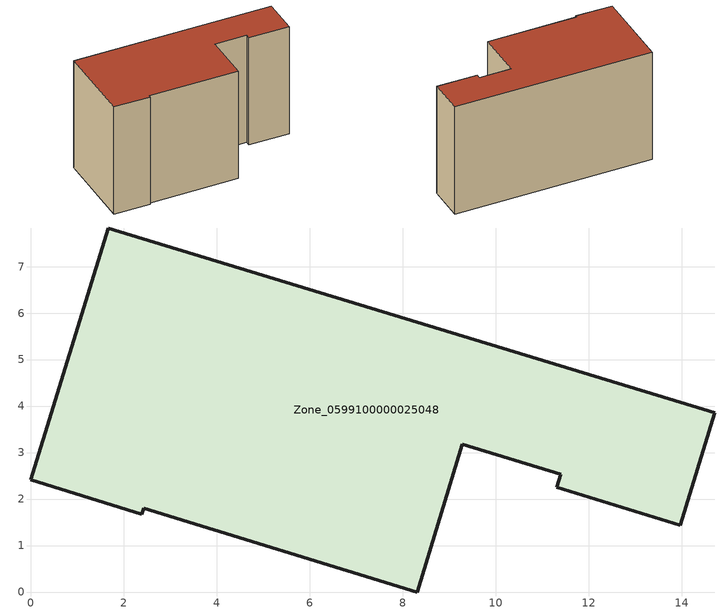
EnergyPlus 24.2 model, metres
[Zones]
Zone_0599100000025048
 floor ground (C_G): 0,2.42 1.66,7.83 14.71,3.86 13.97,1.44 11.31,2.25 11.4,2.53 9.28,3.18 8.31,0 2.43,1.8 2.39,1.67 z0
 wall outside (C_F): 1.66,7.83 0,2.42 2.39,1.67 2.43,1.8 8.31,0 9.28,3.18 11.4,2.53 11.31,2.25 13.97,1.44 14.71,3.86 1.66,7.83 z0:8.04
 roof outside (C_R): 13.97,1.44 14.71,3.86 1.66,7.83 0,2.42 2.39,1.67 2.43,1.8 8.31,0 9.28,3.18 11.4,2.53 11.31,2.25 z8.04
[BUILDING]
Pand.0599100000025048: North Axis=0; Terrain=City; Loads Convergence Tolerance Value=0.04; Temperature Convergence Tolerance Value=0.4; Solar Distribution=FullExterior; Maximum Number of Warmup Days=25; Minimum Number of Warmup Days=1
[Site:Location]
Rotterdam.The.Hague.AP_ZH_NLD Design_Conditions: Latitude=51.96; Longitude=4.45; Time Zone=1; Elevation=-4.5
[SITE:GROUNDTEMPERATURE:BUILDINGSURFACE]
18, 18, 18, 18, 18, 18, 18, 18, 18, 18, 18, 18
[MATERIAL] Thermal Absorptance=0.9; Solar Absorptance=0.7; Visible Absorptance=0.7
Name | Roughness | Thickness | Conductivity | Density | Specific Heat
G.TI.1975-1991 | MediumSmooth | 0.15 | 0.288461 | 540 | 1210
F.TI.1975-1991 | Rough | 0.3 | 0.230769 | 1920 | 840
R.TI.1975-1991 | MediumRough | 0.2 | 0.153846 | 1500 | 1000
[CONSTRUCTION]
C_G: G.TI.1975-1991
C_F: F.TI.1975-1991
C_R: R.TI.1975-1991
[ZONE]
Zone_0599100000025048: Type=1; Multiplier=1; Ceiling Height=Autocalculate; Volume=Autocalculate; Floor Area=autocalculate; Part of Total Floor Area=Yes
[ZONEINFILTRATION:DESIGNFLOWRATE]
Infil_Zone_0599100000025048: Zone or ZoneList or Space or SpaceList=Zone_0599100000025048; Schedule=AlwaysOn; Design Flow Rate Calculation Method=Flow/Area; Flow Rate per Floor Area=0.003; Constant Term Coefficient=1; Temperature Term Coefficient=0; Velocity Term Coefficient=0; Velocity Squared Term Coefficient=0
[HVACTEMPLATE:ZONE:IDEALLOADSAIRSYSTEM]
Zone_0599100000025048: Maximum Heating Supply Air Temperature=50; Minimum Cooling Supply Air Temperature=13; Maximum Heating Supply Air Humidity Ratio=0.0156; Minimum Cooling Supply Air Humidity Ratio=0.0077; Heating Limit=NoLimit; Cooling Limit=NoLimit; Dehumidification Control Type=ConstantSensibleHeatRatio; Cooling Sensible Heat Ratio=0.7; Dehumidification Setpoint=60; Humidification Control Type=None; Humidification Setpoint=30; Outdoor Air Method=None; Outdoor Air Flow Rate per Person=0.00944; Outdoor Air Flow Rate per Zone Floor Area=0; Outdoor Air Flow Rate per Zone=0; Demand Controlled Ventilation Type=None; Outdoor Air Economizer Type=NoEconomizer; Heat Recovery Type=None; Sensible Heat Recovery Effectiveness=0.7; Latent Heat Recovery Effectiveness=0.65
[ZONECONTROL:THERMOSTAT]
ThermostatControl_Zone_0599100000025048: Zone or ZoneList=Zone_0599100000025048; Control Type Schedule=DualSetpointControlType; Control 1=Thermostat_Zone_0599100000025048; Temperature Difference Between Cutout And Setpoint=0
[THERMOSTATSETPOINT:DUALSETPOINT]
Thermostat_Zone_0599100000025048: Heating Setpoint Temperature Schedule=HeatingSetpoint_Zone_0599100000025048; Cooling Setpoint Temperature Schedule=CoolingSetpoint_Zone_0599100000025048
[SCHEDULE:COMPACT]
HeatingSetpoint_Zone_0599100000025048: Through: 12/31, For: AllDays, Until: 24:00, 21
CoolingSetpoint_Zone_0599100000025048: Through: 12/31, For: AllDays, Until: 24:00, 24
DualSetpointControlType: Through: 12/31, For: AllDays, Until: 24:00, 4
AlwaysOn: Through: 12/31, For: AllDays, Until: 24:00, 1
